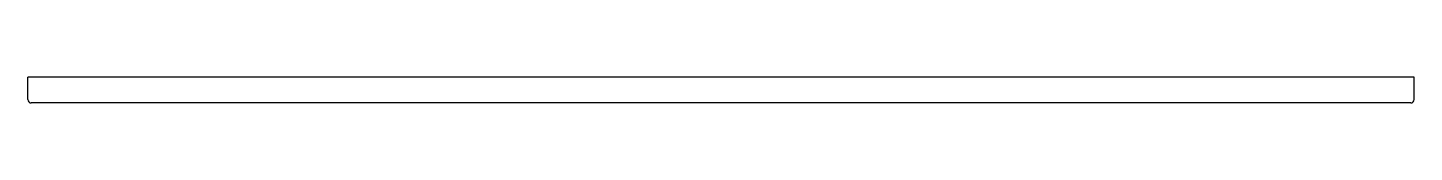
# Model space of a CAD drawing. Header units: millimetres. Extents: x -400 to 400, y -15 to 0.
import ezdxf

# ---------------------------------------------------------------- set-up
doc = ezdxf.new("R2010")
doc.units = ezdxf.units.MM

msp = doc.modelspace()

# ---------------------------------------------------------------- linework, layer by layer
at = {"color": 7, "linetype": 'Continuous', "lineweight": 25}
for p, q in [((400, 0), (-400, 0)), ((-400, -13), (-400, 0)), ((400, -13), (400, 0)), ((398, -15), (-398, -15))]:
    msp.add_line(p, q, dxfattribs=at)
for centre, start, end in [((-398, -13), 180, 270), ((398, -13), 270, 0)]:
    msp.add_arc(centre, 2, start, end, dxfattribs=at)

doc.saveas('drawing.dxf')
